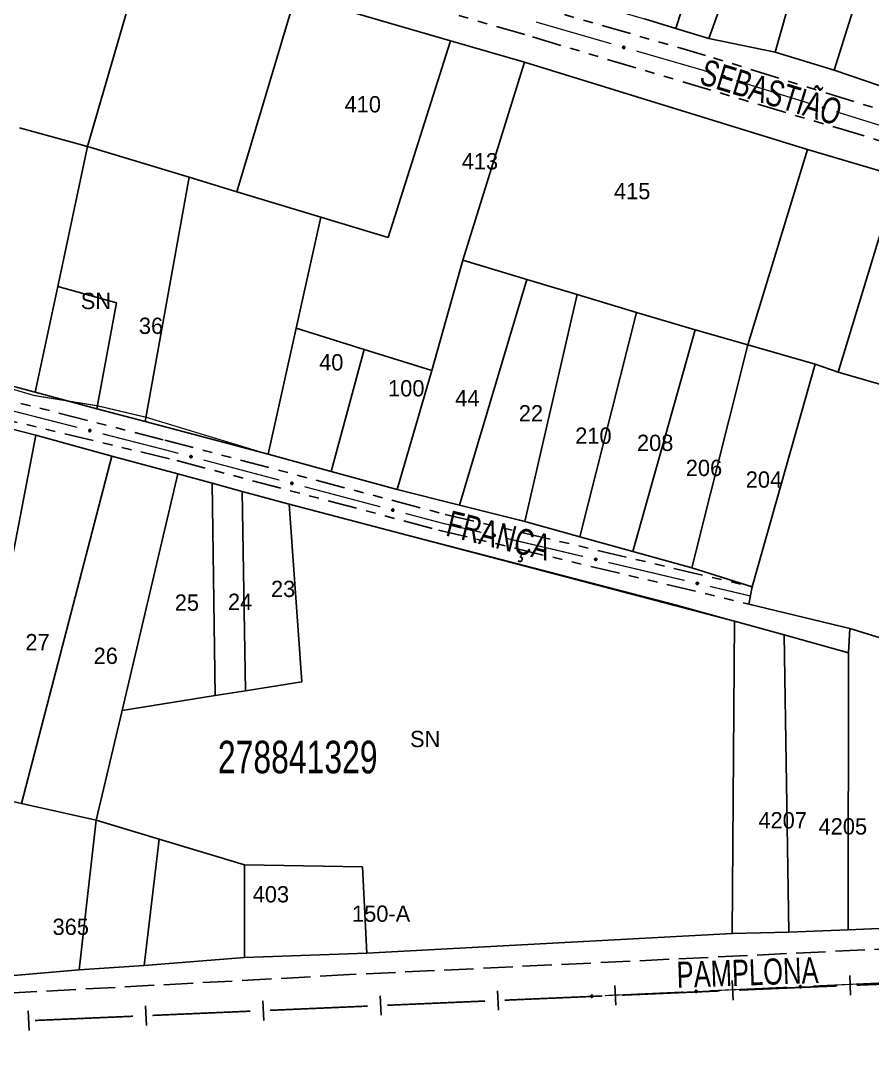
# Model space of a CAD drawing. Extents: x 203196 to 204359, y 4872588 to 4874244.
# Drawn here: x 203635.3 to 203765.9, y 4872601.4 to 4872758.4 of the extents above; entities that cross this region are included whole.
import ezdxf
from ezdxf.enums import TextEntityAlignment as Align

# ---------------------------------------------------------------- set-up
doc = ezdxf.new("R2010")
doc.units = 0
doc.header["$LTSCALE"] = 1.5
doc.header["$MEASUREMENT"] = 0
doc.linetypes.add('TRACO_11', pattern=[8, 3, -1, 3, -1])
doc.linetypes.add('TRACO_25', pattern=[8, 3, -1, 1, -1, 1, -1])
for name, color, linetype in [('CD_MALHA_LOTES', 7, 'CONTINUOUS'), ('CD_TXT_QUADRA', 7, 'CONTINUOUS'), ('LM-LIM-SETORES-BAIRROS', 250, 'CONTINUOUS'), ('RU-QUADRA', 210, 'CONTINUOUS'), ('SV-EIXO-RUA-N-PAV', 6, 'CONTINUOUS'), ('SV-EIXO-RUA-PAV', 20, 'CONTINUOUS'), ('SV-RUA-NAO-PAV', 7, 'CONTINUOUS'), ('SV-RUA-PAVIM', 7, 'CONTINUOUS'), ('SV-TXT-RUA-N-PAV', 7, 'CONTINUOUS'), ('SV-TXT-RUA-PAV', 7, 'CONTINUOUS'), ('Th_NmrPort', 1, 'CONTINUOUS')]:
    doc.layers.add(name, color=color, linetype=linetype)
doc.styles.add('ARIAL', font='ARIAL.SHX')

msp = doc.modelspace()

# ---------------------------------------------------------------- linework, layer by layer
at = {"layer": 'CD_MALHA_LOTES', "linetype": 'Continuous', "flags": 128}
for points in [[(203735.770837, 4872757.205299), (203742.87693, 4872779.724896)], [(203740.830965, 4872755.660918), (203748.804585, 4872777.961179)], [(203750.959662, 4872753.612245), (203757.146876, 4872775.47901)], [(203760.015118, 4872750.814525), (203766.748606, 4872772.350001)], [(203645.600481, 4872739.123741), (203654.232643, 4872768.859844)], [(203668.473388, 4872732.189187), (203677.460135, 4872762.255513)], [(203677.460135, 4872762.255513), (203701.224717, 4872755.320711)], [(203735.770837, 4872757.205299), (203730.952629, 4872758.675844)], [(203740.830965, 4872755.660918), (203735.770837, 4872757.205299)], [(203691.663081, 4872725.158591), (203701.224717, 4872755.320711)], [(203701.224717, 4872755.320711), (203712.559299, 4872752.049309)], [(203750.959662, 4872753.612245), (203740.830965, 4872755.660918)], [(203760.015118, 4872750.814525), (203750.959662, 4872753.612245)], [(203703.100062, 4872721.7033), (203712.559299, 4872752.049309)], [(203712.559299, 4872752.049309), (203755.939277, 4872738.638599)], [(203771.699642, 4872746.863441), (203760.015118, 4872750.814525)], [(203635.16469, 4872742.011679), (203645.600481, 4872739.123741)], [(203641.0323, 4872717.638527), (203645.600481, 4872739.123741)], [(203661.160076, 4872734.40642), (203645.600481, 4872739.123741)], [(203746.776369, 4872708.708092), (203755.939277, 4872738.638599)], [(203755.939277, 4872738.638599), (203769.776136, 4872734.582154)], [(203654.408544, 4872696.946454), (203661.160076, 4872734.40642)], [(203661.160076, 4872734.40642), (203668.473388, 4872732.189187)], [(203760.638576, 4872704.531093), (203769.776136, 4872734.582154)], [(203681.362721, 4872728.28143), (203668.473388, 4872732.189187)], [(203677.57905, 4872711.285188), (203681.362721, 4872728.28143)], [(203681.362721, 4872728.28143), (203691.663081, 4872725.158591)], [(203698.348726, 4872704.752775), (203703.100062, 4872721.7033)], [(203712.894191, 4872718.74434), (203703.100062, 4872721.7033)], [(203702.611532, 4872684.138846), (203712.894191, 4872718.74434)], [(203720.640799, 4872716.403968), (203712.894191, 4872718.74434)], [(203637.553275, 4872701.433543), (203641.0323, 4872717.638527)], [(203650.059393, 4872715.156076), (203641.0323, 4872717.638527)], [(203647.007905, 4872698.916599), (203650.059393, 4872715.156076)], [(203712.60875, 4872681.641175), (203720.640799, 4872716.403968)], [(203720.640799, 4872716.403968), (203729.725083, 4872713.659464)], [(203721.034914, 4872679.273381), (203729.725083, 4872713.659464)], [(203729.725083, 4872713.659464), (203738.715531, 4872711.032322)], [(203673.269232, 4872691.925495), (203677.57905, 4872711.285188)], [(203687.981636, 4872708.013399), (203677.57905, 4872711.285188)], [(203729.159298, 4872677.016607), (203738.715531, 4872711.032322)], [(203738.715531, 4872711.032322), (203746.776369, 4872708.708092)], [(203738.186391, 4872674.534157), (203746.776369, 4872708.708092)], [(203757.092476, 4872705.7347), (203746.776369, 4872708.708092)], [(203682.933219, 4872689.288343), (203687.981636, 4872708.013399)], [(203687.981636, 4872708.013399), (203698.348726, 4872704.752775)], [(203747.46459, 4872671.598708), (203757.092476, 4872705.7347)], [(203757.092476, 4872705.7347), (203760.638576, 4872704.531093)], [(203637.553275, 4872701.433543), (203625.96389, 4872704.518787)], [(203693.048491, 4872686.528043), (203698.348726, 4872704.752775)], [(203773.351793, 4872700.834632), (203760.638576, 4872704.531093)], [(203647.007905, 4872698.916599), (203637.553275, 4872701.433543)], [(203654.408544, 4872696.946454), (203647.007905, 4872698.916599)], [(203629.269495, 4872697.01907), (203637.653312, 4872694.876594)], [(203673.269232, 4872691.925495), (203654.408544, 4872696.946454)], [(203627.137065, 4872640.222919), (203637.653312, 4872694.876594)], [(203637.653312, 4872694.876594), (203649.346656, 4872691.647004)], [(203635.489567, 4872638.366409), (203649.346656, 4872691.647004)], [(203649.346656, 4872691.647004), (203659.42971, 4872688.938976)], [(203682.933219, 4872689.288343), (203673.269232, 4872691.925495)], [(203650.882743, 4872652.618388), (203659.42971, 4872688.938976)], [(203659.42971, 4872688.938976), (203664.677206, 4872687.499859)], [(203693.048491, 4872686.528043), (203682.933219, 4872689.288343)], [(203665.180048, 4872654.917831), (203664.677206, 4872687.499859)], [(203664.677206, 4872687.499859), (203669.304125, 4872686.230934)], [(203669.304125, 4872686.230934), (203676.500821, 4872684.257252)], [(203669.806372, 4872655.661885), (203669.304125, 4872686.230934)], [(203702.611532, 4872684.138846), (203693.048491, 4872686.528043)], [(203676.500821, 4872684.257252), (203678.46116, 4872657.053839)], [(203676.500821, 4872684.257252), (203744.728881, 4872666.348414)], [(203712.60875, 4872681.641175), (203702.611532, 4872684.138846)], [(203721.034914, 4872679.273381), (203712.60875, 4872681.641175)], [(203729.159298, 4872677.016607), (203721.034914, 4872679.273381)], [(203738.186391, 4872674.534157), (203729.159298, 4872677.016607)], [(203747.46459, 4872671.598708), (203738.186391, 4872674.534157)], [(203746.93252, 4872668.961826), (203747.46459, 4872671.598708)], [(203762.438005, 4872665.197772), (203746.93252, 4872668.961826)], [(203744.396844, 4872618.424393), (203744.728881, 4872666.348414)], [(203744.728881, 4872666.348414), (203752.333806, 4872664.236684)], [(203762.18728, 4872661.500578), (203762.438005, 4872665.197772)], [(203762.438005, 4872665.197772), (203768.228994, 4872663.415929)], [(203753.062889, 4872618.644141), (203752.333806, 4872664.236684)], [(203752.333806, 4872664.236684), (203762.18728, 4872661.500578)], [(203762.182387, 4872619.003564), (203762.18728, 4872661.500578)], [(203678.46116, 4872657.053839), (203669.806372, 4872655.661885)], [(203669.806372, 4872655.661885), (203665.180048, 4872654.917831)], [(203665.180048, 4872654.917831), (203650.882743, 4872652.618388)], [(203646.930549, 4872635.823423), (203650.882743, 4872652.618388)], [(203635.489567, 4872638.366409), (203627.137065, 4872640.222919)], [(203646.930549, 4872635.823423), (203635.489567, 4872638.366409)], [(203644.335223, 4872612.856134), (203646.930549, 4872635.823423)], [(203656.576775, 4872632.915613), (203646.930549, 4872635.823423)], [(203654.302407, 4872613.524325), (203656.576775, 4872632.915613)], [(203656.576775, 4872632.915613), (203669.662265, 4872628.971052)], [(203669.657704, 4872614.769341), (203669.662265, 4872628.971052)], [(203669.662265, 4872628.971052), (203687.711964, 4872628.66999)], [(203687.711964, 4872628.66999), (203688.380155, 4872615.417533)], [(203793.020647, 4872620.331629), (203762.182387, 4872619.003564)], [(203744.396844, 4872618.424393), (203688.380155, 4872615.417533)], [(203753.062889, 4872618.644141), (203744.396844, 4872618.424393)], [(203762.182387, 4872619.003564), (203753.062889, 4872618.644141)], [(203669.657704, 4872614.769341), (203654.302407, 4872613.524325)], [(203688.380155, 4872615.417533), (203669.657704, 4872614.769341)], [(203644.335223, 4872612.856134), (203623.690944, 4872611.102022)], [(203654.302407, 4872613.524325), (203644.335223, 4872612.856134)]]:
    msp.add_lwpolyline(points, dxfattribs=at)
at = {"layer": 'LM-LIM-SETORES-BAIRROS'}
for points in [[(203762.393817, 4872611.974004), (203762.514525, 4872608.976434)], [(203726.422109, 4872610.441118), (203726.551566, 4872607.443913)], [(203744.405342, 4872611.217859), (203744.534799, 4872608.220654)], [(203690.455643, 4872608.887637), (203690.5851, 4872605.890431)], [(203708.438876, 4872609.664377), (203708.568333, 4872606.667172)], [(203636.505944, 4872606.557414), (203636.6354, 4872603.560208)], [(203654.489177, 4872607.334155), (203654.618633, 4872604.336949)], [(203672.47241, 4872608.110896), (203672.601867, 4872605.11369)]]:
    msp.add_lwpolyline(points, dxfattribs=at)
at = {"layer": 'LM-LIM-SETORES-BAIRROS', "const_width": 0.25}
for points in [[(203742.471934, 4872609.632952), (203727.485906, 4872608.985668)], [(203755.336064, 4872610.188586), (203745.469139, 4872609.762409)], [(203755.459839, 4872610.193568), (203755.336064, 4872610.188586)], [(203760.45579, 4872610.394747), (203755.459839, 4872610.193568)], [(203778.441214, 4872611.118993), (203763.453361, 4872610.515455)], [(203706.505467, 4872608.07947), (203691.51944, 4872607.432186)], [(203724.488701, 4872608.856211), (203709.502673, 4872608.208927)], [(203670.539001, 4872606.525988), (203655.552974, 4872605.878704)], [(203688.522234, 4872607.302729), (203673.536207, 4872606.655445)], [(203652.555768, 4872605.749247), (203637.56974, 4872605.101963)]]:
    msp.add_lwpolyline(points, dxfattribs=at)
at = {"layer": 'RU-QUADRA', "linetype": 'Continuous', "const_width": 0.18, "flags": 128}
for points in [[(203769.74858, 4872734.590232), (203755.939277, 4872738.638599), (203712.559299, 4872752.049309), (203701.224717, 4872755.320711), (203677.460135, 4872762.255513), (203654.232643, 4872768.859844), (203573.119889, 4872793.442497), (203575.105387, 4872797.953423), (203560.352654, 4872802.154688), (203478.033269, 4872827.957882)], [(203512.625908, 4872823.895482), (203527.470182, 4872819.523703), (203569.002071, 4872807.317613), (203578.809978, 4872804.463621), (203588.24967, 4872801.637677), (203597.905843, 4872798.78038), (203607.033394, 4872796.079504), (203616.865963, 4872793.170011), (203636.1691, 4872787.458141), (203645.632593, 4872784.657859), (203656.918153, 4872780.957205), (203664.560233, 4872778.252676), (203674.508758, 4872775.338343), (203682.714892, 4872772.934428), (203685.628207, 4872772.162224), (203689.538684, 4872770.935459), (203711.822106, 4872764.058198), (203721.160659, 4872761.521654), (203730.952629, 4872758.675844), (203735.770837, 4872757.205299), (203740.830965, 4872755.660918), (203750.959662, 4872753.612245), (203760.015118, 4872750.814525), (203771.699642, 4872746.863441)], [(203625.911919, 4872704.323564), (203637.421463, 4872700.938404), (203647.125588, 4872699.358663), (203654.582341, 4872697.599304), (203673.269232, 4872691.925495), (203682.933219, 4872689.288343), (203693.048491, 4872686.528043), (203702.611532, 4872684.138846), (203712.60875, 4872681.641175), (203721.034914, 4872679.273381), (203729.159298, 4872677.016607), (203738.186391, 4872674.534157), (203747.46459, 4872671.598708), (203746.93252, 4872668.961826), (203762.438005, 4872665.197772), (203762.18728, 4872661.500578), (203752.333806, 4872664.236684), (203744.728881, 4872666.348414), (203735.86386, 4872668.810047), (203676.500821, 4872684.257252), (203669.304125, 4872686.230934), (203664.677206, 4872687.499859), (203659.42971, 4872688.938976), (203649.346656, 4872691.647004), (203637.653312, 4872694.876594), (203629.269495, 4872697.01907)], [(203512.580494, 4872605.740879), (203521.66832, 4872606.273426), (203528.738158, 4872606.675366), (203533.856107, 4872606.98763), (203539.809342, 4872607.293105), (203545.975439, 4872607.609502), (203555.266497, 4872608.086248), (203579.812114, 4872609.345741), (203591.472674, 4872609.944072), (203603.364107, 4872610.241141), (203613.431587, 4872610.492646), (203623.690944, 4872611.102022), (203644.335223, 4872612.856134), (203648.701941, 4872613.148874), (203654.302407, 4872613.524325), (203669.657704, 4872614.769341), (203688.380155, 4872615.417533), (203744.396844, 4872618.424393), (203753.062889, 4872618.644141), (203762.182387, 4872619.003564), (203793.020647, 4872620.331629)]]:
    msp.add_lwpolyline(points, dxfattribs=at)
at = {"layer": 'SV-EIXO-RUA-N-PAV', "const_width": 0.18}
for points in [[(203725.85481, 4872754.88345), (203714.327129, 4872758.217002)], [(203739.654089, 4872750.893002), (203729.697371, 4872753.772266)], [(203740.260666, 4872750.70404), (203739.654089, 4872750.893002)], [(203741.215412, 4872750.406614), (203740.260666, 4872750.70404)], [(203756.491333, 4872745.64781), (203745.034392, 4872749.216913)], [(203771.767255, 4872740.889006), (203760.310314, 4872744.458109)], [(203632.394093, 4872699.01913), (203644.021297, 4872696.051282)], [(203647.897032, 4872695.061999), (203656.617435, 4872692.836112)], [(203656.617435, 4872692.836112), (203657.08609, 4872692.716488)], [(203657.08609, 4872692.716488), (203659.518523, 4872692.072183)], [(203663.385177, 4872691.047981), (203674.985137, 4872687.975373)], [(203678.85179, 4872686.951171), (203690.451751, 4872683.878563)], [(203694.318404, 4872682.85436), (203699.151721, 4872681.574107)], [(203699.151721, 4872681.574107), (203700.079527, 4872681.32835)], [(203700.079527, 4872681.32835), (203705.957784, 4872679.939076)], [(203709.850542, 4872679.019057), (203721.528817, 4872676.259001)], [(203725.421575, 4872675.338982), (203737.099849, 4872672.578926)], [(203740.992607, 4872671.658908), (203746.831744, 4872670.27888)], [(203746.831744, 4872670.27888), (203747.135683, 4872670.207047)]]:
    msp.add_lwpolyline(points, dxfattribs=at)
at = {"layer": 'SV-EIXO-RUA-N-PAV'}
for points in [[(203727.883536, 4872754.182197), (203727.841045, 4872754.157977), (203727.799574, 4872754.14585), (203727.762074, 4872754.145691), (203727.7289, 4872754.154192), (203727.69594, 4872754.166711), (203727.665495, 4872754.186664), (203727.636609, 4872754.216294), (203727.612014, 4872754.258747), (203727.602384, 4872754.302047), (203727.600261, 4872754.338803), (203727.607133, 4872754.373906), (203727.61983, 4872754.405721), (203727.641602, 4872754.436661), (203727.671916, 4872754.46564), (203727.715203, 4872754.489338), (203727.755941, 4872754.500948), (203727.792217, 4872754.500149), (203727.827463, 4872754.493017), (203727.860959, 4872754.479833), (203727.890732, 4872754.460075), (203727.919855, 4872754.429501), (203727.942679, 4872754.386467), (203727.954722, 4872754.345967), (203727.954433, 4872754.30969), (203727.946631, 4872754.275148), (203727.934476, 4872754.241937), (203727.915693, 4872754.210497), (203727.883536, 4872754.182197)], [(203743.229339, 4872749.663931), (203743.186361, 4872749.640587), (203743.14465, 4872749.629313), (203743.107155, 4872749.629923), (203743.074162, 4872749.639101), (203743.041466, 4872749.652293), (203743.011435, 4872749.672865), (203742.983163, 4872749.703082), (203742.959444, 4872749.74603), (203742.950702, 4872749.789518), (203742.949333, 4872749.82631), (203742.956923, 4872749.861265), (203742.97027, 4872749.892813), (203742.992672, 4872749.9233), (203743.023573, 4872749.951652), (203743.067336, 4872749.974458), (203743.108304, 4872749.98523), (203743.144556, 4872749.983688), (203743.179649, 4872749.975835), (203743.212868, 4872749.961968), (203743.242229, 4872749.941603), (203743.27072, 4872749.910439), (203743.292657, 4872749.866946), (203743.303867, 4872749.826208), (203743.302835, 4872749.789944), (203743.294326, 4872749.755569), (203743.281494, 4872749.722615), (203743.26207, 4872749.691567), (203743.229339, 4872749.663931)], [(203758.505261, 4872744.905127), (203758.462283, 4872744.881783), (203758.420572, 4872744.870509), (203758.383077, 4872744.871119), (203758.350083, 4872744.880297), (203758.317387, 4872744.893489), (203758.287357, 4872744.914061), (203758.259085, 4872744.944278), (203758.235365, 4872744.987226), (203758.226624, 4872745.030714), (203758.225255, 4872745.067506), (203758.232845, 4872745.102461), (203758.246192, 4872745.134009), (203758.268593, 4872745.164495), (203758.299495, 4872745.192848), (203758.343258, 4872745.215653), (203758.384226, 4872745.226426), (203758.420478, 4872745.224884), (203758.455571, 4872745.217031), (203758.488789, 4872745.203164), (203758.518151, 4872745.182799), (203758.546641, 4872745.151635), (203758.568578, 4872745.108142), (203758.579789, 4872745.067404), (203758.578757, 4872745.03114), (203758.570248, 4872744.996765), (203758.557415, 4872744.963811), (203758.537992, 4872744.932763), (203758.505261, 4872744.905127)], [(203645.847173, 4872695.698836), (203645.888877, 4872695.724385), (203645.929945, 4872695.737816), (203645.967421, 4872695.739159), (203646.000847, 4872695.73171), (203646.034186, 4872695.720239), (203646.065246, 4872695.701257), (203646.095053, 4872695.672554), (203646.120976, 4872695.630898), (203646.131969, 4872695.587924), (203646.135252, 4872695.551253), (203646.129492, 4872695.515951), (203646.117805, 4872695.483751), (203646.097021, 4872695.452139), (203646.067638, 4872695.422217), (203646.025121, 4872695.397164), (203645.984769, 4872695.384273), (203645.948486, 4872695.383926), (203645.913033, 4872695.389941), (203645.879137, 4872695.402061), (203645.848755, 4872695.420869), (203645.818681, 4872695.450508), (203645.79451, 4872695.4928), (203645.781193, 4872695.532899), (203645.780337, 4872695.569168), (203645.787045, 4872695.603939), (203645.798144, 4872695.637517), (203645.815925, 4872695.669534), (203645.847173, 4872695.698836)], [(203661.341145, 4872691.703282), (203661.383079, 4872691.728454), (203661.424265, 4872691.741514), (203661.461752, 4872691.742519), (203661.49511, 4872691.734769), (203661.528344, 4872691.722997), (203661.559232, 4872691.703736), (203661.588779, 4872691.674765), (203661.614325, 4872691.632877), (203661.62493, 4872691.589806), (203661.627882, 4872691.553107), (203661.621804, 4872691.517858), (203661.609827, 4872691.485765), (203661.588759, 4872691.454342), (203661.559107, 4872691.424686), (203661.516365, 4872691.400017), (203661.475899, 4872691.387491), (203661.439614, 4872691.387471), (203661.404216, 4872691.393806), (203661.370431, 4872691.406231), (203661.34022, 4872691.425313), (203661.310415, 4872691.455221), (203661.286626, 4872691.49773), (203661.273672, 4872691.537947), (203661.273142, 4872691.574222), (203661.280164, 4872691.608931), (203661.291566, 4872691.642408), (203661.309635, 4872691.674263), (203661.341145, 4872691.703282)], [(203676.807759, 4872687.606472), (203676.849692, 4872687.631644), (203676.890879, 4872687.644704), (203676.928366, 4872687.645709), (203676.961724, 4872687.637959), (203676.994958, 4872687.626187), (203677.025846, 4872687.606926), (203677.055393, 4872687.577955), (203677.080939, 4872687.536067), (203677.091544, 4872687.492996), (203677.094496, 4872687.456297), (203677.088417, 4872687.421048), (203677.076441, 4872687.388955), (203677.055372, 4872687.357532), (203677.02572, 4872687.327876), (203676.982979, 4872687.303207), (203676.942513, 4872687.290681), (203676.906228, 4872687.290661), (203676.87083, 4872687.296996), (203676.837045, 4872687.309421), (203676.806834, 4872687.328502), (203676.777029, 4872687.358411), (203676.75324, 4872687.400919), (203676.740286, 4872687.441137), (203676.739756, 4872687.477412), (203676.746778, 4872687.512121), (203676.758179, 4872687.545598), (203676.776248, 4872687.577453), (203676.807759, 4872687.606472)], [(203692.274373, 4872683.509662), (203692.316306, 4872683.534834), (203692.357493, 4872683.547893), (203692.39498, 4872683.548898), (203692.428338, 4872683.541149), (203692.461572, 4872683.529377), (203692.49246, 4872683.510116), (203692.522007, 4872683.481145), (203692.547553, 4872683.439257), (203692.558158, 4872683.396186), (203692.561109, 4872683.359487), (203692.555031, 4872683.324238), (203692.543055, 4872683.292145), (203692.521986, 4872683.260722), (203692.492334, 4872683.231065), (203692.449593, 4872683.206397), (203692.409127, 4872683.193871), (203692.372842, 4872683.193851), (203692.337444, 4872683.200186), (203692.303659, 4872683.21261), (203692.273448, 4872683.231692), (203692.243643, 4872683.261601), (203692.219854, 4872683.304109), (203692.2069, 4872683.344327), (203692.20637, 4872683.380602), (203692.213392, 4872683.415311), (203692.224793, 4872683.448787), (203692.242862, 4872683.480643), (203692.274373, 4872683.509662)], [(203707.789654, 4872679.619243), (203707.830896, 4872679.645532), (203707.871718, 4872679.659692), (203707.909164, 4872679.661703), (203707.942718, 4872679.654852), (203707.976256, 4872679.643977), (203708.00765, 4872679.625552), (203708.037964, 4872679.597384), (203708.064625, 4872679.556198), (203708.076383, 4872679.513427), (203708.080319, 4872679.47682), (203708.075189, 4872679.441421), (203708.064079, 4872679.409018), (203708.043862, 4872679.37704), (203708.015017, 4872679.346599), (203707.972953, 4872679.320792), (203707.932838, 4872679.307183), (203707.896567, 4872679.306189), (203707.861011, 4872679.311572), (203707.826905, 4872679.323085), (203707.796192, 4872679.341349), (203707.765594, 4872679.370446), (203707.740673, 4872679.4123), (203707.726644, 4872679.452156), (203707.725141, 4872679.488403), (203707.731228, 4872679.523289), (203707.741726, 4872679.557059), (203707.758934, 4872679.589388), (203707.789654, 4872679.619243)], [(203723.360686, 4872675.939168), (203723.401929, 4872675.965457), (203723.44275, 4872675.979618), (203723.480197, 4872675.981629), (203723.51375, 4872675.974777), (203723.547288, 4872675.963902), (203723.578682, 4872675.945477), (203723.608996, 4872675.91731), (203723.635658, 4872675.876123), (203723.647415, 4872675.833352), (203723.651351, 4872675.796745), (203723.646222, 4872675.761346), (203723.635111, 4872675.728943), (203723.614894, 4872675.696966), (203723.586049, 4872675.666524), (203723.543985, 4872675.640717), (203723.50387, 4872675.627109), (203723.467599, 4872675.626115), (203723.432044, 4872675.631497), (203723.397937, 4872675.64301), (203723.367225, 4872675.661274), (203723.336627, 4872675.690372), (203723.311705, 4872675.732226), (203723.297676, 4872675.772081), (203723.296173, 4872675.808329), (203723.30226, 4872675.843214), (203723.312759, 4872675.876984), (203723.329966, 4872675.909314), (203723.360686, 4872675.939168)], [(203738.931719, 4872672.259093), (203738.972961, 4872672.285382), (203739.013782, 4872672.299543), (203739.051229, 4872672.301554), (203739.084783, 4872672.294703), (203739.11832, 4872672.283827), (203739.149714, 4872672.265402), (203739.180028, 4872672.237235), (203739.20669, 4872672.196048), (203739.218448, 4872672.153277), (203739.222384, 4872672.116671), (203739.217254, 4872672.081271), (203739.206143, 4872672.048868), (203739.185926, 4872672.016891), (203739.157081, 4872671.986449), (203739.115018, 4872671.960642), (203739.074902, 4872671.947034), (203739.038631, 4872671.94604), (203739.003076, 4872671.951422), (203738.96897, 4872671.962935), (203738.938257, 4872671.981199), (203738.907659, 4872672.010297), (203738.882738, 4872672.052151), (203738.868709, 4872672.092006), (203738.867205, 4872672.128254), (203738.873292, 4872672.163139), (203738.883791, 4872672.19691), (203738.900998, 4872672.229239), (203738.931719, 4872672.259093)]]:
    msp.add_lwpolyline(points, close=True, dxfattribs=at)
for points in [[(203727.946631, 4872754.275148), (203727.600261, 4872754.338803)], [(203727.934476, 4872754.241937), (203727.602384, 4872754.302047)], [(203727.936611, 4872754.258542), (203727.605606, 4872754.31733)], [(203727.948156, 4872754.293555), (203727.606112, 4872754.358376)], [(203727.954433, 4872754.30969), (203727.607133, 4872754.373906)], [(203727.92058, 4872754.227667), (203727.61148, 4872754.2787)], [(203727.915693, 4872754.210497), (203727.612014, 4872754.258747)], [(203727.951458, 4872754.329532), (203727.61652, 4872754.389457)], [(203727.954722, 4872754.345967), (203727.61983, 4872754.405721)], [(203727.899306, 4872754.198308), (203727.62822, 4872754.238349)], [(203727.946894, 4872754.367782), (203727.635551, 4872754.420885)], [(203727.883536, 4872754.182197), (203727.636609, 4872754.216294)], [(203727.942679, 4872754.386467), (203727.641602, 4872754.436661)], [(203727.859855, 4872754.169945), (203727.658273, 4872754.199829)], [(203727.927154, 4872754.407581), (203727.659826, 4872754.450796)], [(203727.841045, 4872754.157977), (203727.665495, 4872754.186664)], [(203727.919855, 4872754.429501), (203727.671916, 4872754.46564)], [(203727.817434, 4872754.150962), (203727.689495, 4872754.175175)], [(203727.799574, 4872754.14585), (203727.69594, 4872754.166711)], [(203727.899343, 4872754.444032), (203727.701141, 4872754.47578)], [(203727.890732, 4872754.460075), (203727.715203, 4872754.489338)], [(203727.8715, 4872754.470549), (203727.741871, 4872754.493831)], [(203727.860959, 4872754.479833), (203727.755941, 4872754.500948)], [(203743.294326, 4872749.755569), (203742.949333, 4872749.82631)], [(203743.281494, 4872749.722615), (203742.950702, 4872749.789518)], [(203743.283968, 4872749.739173), (203742.954237, 4872749.804732)], [(203743.296228, 4872749.773941), (203742.955584, 4872749.845759)], [(203743.302835, 4872749.789944), (203742.956923, 4872749.861265)], [(203743.267308, 4872749.708632), (203742.959318, 4872749.76599)], [(203743.26207, 4872749.691567), (203742.959444, 4872749.74603)], [(203743.300266, 4872749.809843), (203742.966627, 4872749.87662)], [(203743.303867, 4872749.826208), (203742.97027, 4872749.892813)], [(203743.245437, 4872749.679716), (203742.975228, 4872749.725304)], [(203743.229339, 4872749.663931), (203742.983163, 4872749.703082)], [(203743.296488, 4872749.848179), (203742.986299, 4872749.907651)], [(203743.292657, 4872749.866946), (203742.992672, 4872749.9233)], [(203743.205412, 4872749.652167), (203743.004485, 4872749.686176)], [(203743.277567, 4872749.888374), (203743.011181, 4872749.937059)], [(203743.186361, 4872749.640587), (203743.011435, 4872749.672865)], [(203743.27072, 4872749.910439), (203743.023573, 4872749.951652)], [(203743.162612, 4872749.634058), (203743.035196, 4872749.660888)], [(203743.14465, 4872749.629313), (203743.041466, 4872749.652293)], [(203743.250509, 4872749.925387), (203743.052999, 4872749.961191)], [(203743.242229, 4872749.941603), (203743.067336, 4872749.974458)], [(203743.223216, 4872749.952469), (203743.094091, 4872749.978403)], [(203743.212868, 4872749.961968), (203743.108304, 4872749.98523)], [(203758.570248, 4872744.996765), (203758.225255, 4872745.067506)], [(203758.557415, 4872744.963811), (203758.226624, 4872745.030714)], [(203758.55989, 4872744.980368), (203758.230159, 4872745.045928)], [(203758.57215, 4872745.015137), (203758.231506, 4872745.086955)], [(203758.578757, 4872745.03114), (203758.232845, 4872745.102461)], [(203758.54323, 4872744.949828), (203758.23524, 4872745.007186)], [(203758.537992, 4872744.932763), (203758.235365, 4872744.987226)], [(203758.576188, 4872745.051039), (203758.242549, 4872745.117816)], [(203758.579789, 4872745.067404), (203758.246192, 4872745.134009)], [(203758.521359, 4872744.920912), (203758.251149, 4872744.9665)], [(203758.505261, 4872744.905127), (203758.259085, 4872744.944278)], [(203758.57241, 4872745.089375), (203758.26222, 4872745.148847)], [(203758.568578, 4872745.108142), (203758.268593, 4872745.164495)], [(203758.481334, 4872744.893363), (203758.280407, 4872744.927372)], [(203758.553489, 4872745.12957), (203758.287103, 4872745.178255)], [(203758.462283, 4872744.881783), (203758.287357, 4872744.914061)], [(203758.546641, 4872745.151635), (203758.299495, 4872745.192848)], [(203758.438533, 4872744.875254), (203758.311118, 4872744.902084)], [(203758.420572, 4872744.870509), (203758.317387, 4872744.893489)], [(203758.526431, 4872745.166583), (203758.328921, 4872745.202387)], [(203758.518151, 4872745.182799), (203758.343258, 4872745.215653)], [(203758.499138, 4872745.193665), (203758.370013, 4872745.219599)], [(203758.488789, 4872745.203164), (203758.384226, 4872745.226426)], [(203645.780337, 4872695.569168), (203646.129492, 4872695.515951)], [(203645.781193, 4872695.532899), (203646.117805, 4872695.483751)], [(203645.783937, 4872695.54943), (203646.1206, 4872695.500112)], [(203645.786101, 4872695.585493), (203646.130022, 4872695.531505)], [(203645.787045, 4872695.603939), (203646.135252, 4872695.551253)], [(203645.789707, 4872695.511342), (203646.102571, 4872695.468099)], [(203645.79451, 4872695.4928), (203646.097021, 4872695.452139)], [(203645.796535, 4872695.620853), (203646.129232, 4872695.572547)], [(203645.798144, 4872695.637517), (203646.131969, 4872695.587924)], [(203645.810694, 4872695.472187), (203646.079253, 4872695.437435)], [(203645.811583, 4872695.652219), (203646.12214, 4872695.610972)], [(203645.815925, 4872695.669534), (203646.120976, 4872695.630898)], [(203645.818681, 4872695.450508), (203646.067638, 4872695.422217)], [(203645.831919, 4872695.682235), (203646.104135, 4872695.650775)], [(203645.839642, 4872695.436632), (203646.038748, 4872695.411159)], [(203645.847173, 4872695.698836), (203646.095053, 4872695.672554)], [(203645.848755, 4872695.420869), (203646.025121, 4872695.397164)], [(203645.868308, 4872695.411008), (203645.998608, 4872695.391831)], [(203645.870455, 4872695.71183), (203646.07288, 4872695.688326)], [(203645.879137, 4872695.402061), (203645.984769, 4872695.384273)], [(203645.888877, 4872695.724385), (203646.065246, 4872695.701257)], [(203645.912255, 4872695.732143), (203646.040895, 4872695.711982)], [(203645.929945, 4872695.737816), (203646.034186, 4872695.720239)], [(203661.273142, 4872691.574222), (203661.621804, 4872691.517858)], [(203661.273672, 4872691.537947), (203661.609827, 4872691.485765)], [(203661.276565, 4872691.554453), (203661.612769, 4872691.5021)], [(203661.279054, 4872691.590494), (203661.622474, 4872691.533407)], [(203661.280164, 4872691.608931), (203661.627882, 4872691.553107)], [(203661.28199, 4872691.516314), (203661.594452, 4872691.47025)], [(203661.286626, 4872691.49773), (203661.588759, 4872691.454342)], [(203661.289806, 4872691.625759), (203661.622054, 4872691.574454)], [(203661.291566, 4872691.642408), (203661.62493, 4872691.589806)], [(203661.302624, 4872691.476971), (203661.570859, 4872691.439799)], [(203661.305136, 4872691.656988), (203661.615309, 4872691.612942)], [(203661.309635, 4872691.674263), (203661.614325, 4872691.632877)], [(203661.310415, 4872691.455221), (203661.559107, 4872691.424686)], [(203661.325742, 4872691.686819), (203661.597663, 4872691.652905)], [(203661.33125, 4872691.441157), (203661.530118, 4872691.413889)], [(203661.34022, 4872691.425313), (203661.516365, 4872691.400017)], [(203661.341145, 4872691.703282), (203661.588779, 4872691.674765)], [(203661.359684, 4872691.415275), (203661.489805, 4872691.394924)], [(203661.364544, 4872691.716066), (203661.566749, 4872691.690737)], [(203661.370431, 4872691.406231), (203661.475899, 4872691.387491)], [(203661.383079, 4872691.728454), (203661.559232, 4872691.703736)], [(203661.406525, 4872691.736), (203661.534978, 4872691.71468)], [(203661.424265, 4872691.741514), (203661.528344, 4872691.722997)], [(203676.739756, 4872687.477412), (203677.088417, 4872687.421048)], [(203676.740286, 4872687.441137), (203677.076441, 4872687.388955)], [(203676.743179, 4872687.457642), (203677.079383, 4872687.405289)], [(203676.745668, 4872687.493684), (203677.089088, 4872687.436597)], [(203676.746778, 4872687.512121), (203677.094496, 4872687.456297)], [(203676.748604, 4872687.419504), (203677.061066, 4872687.37344)], [(203676.75324, 4872687.400919), (203677.055372, 4872687.357532)], [(203676.75642, 4872687.528949), (203677.088668, 4872687.477644)], [(203676.758179, 4872687.545598), (203677.091544, 4872687.492996)], [(203676.769238, 4872687.380161), (203677.037473, 4872687.342989)], [(203676.77175, 4872687.560178), (203677.081923, 4872687.516131)], [(203676.776248, 4872687.577453), (203677.080939, 4872687.536067)], [(203676.777029, 4872687.358411), (203677.02572, 4872687.327876)], [(203676.792356, 4872687.590009), (203677.064277, 4872687.556095)], [(203676.797864, 4872687.344347), (203676.996732, 4872687.317079)], [(203676.806834, 4872687.328502), (203676.982979, 4872687.303207)], [(203676.807759, 4872687.606472), (203677.055393, 4872687.577955)], [(203676.826298, 4872687.318465), (203676.956419, 4872687.298114)], [(203676.831158, 4872687.619255), (203677.033362, 4872687.593927)], [(203676.837045, 4872687.309421), (203676.942513, 4872687.290681)], [(203676.849692, 4872687.631644), (203677.025846, 4872687.606926)], [(203676.873139, 4872687.63919), (203677.001592, 4872687.61787)], [(203676.890879, 4872687.644704), (203676.994958, 4872687.626187)], [(203692.274373, 4872683.509662), (203692.522007, 4872683.481145)], [(203692.297772, 4872683.522445), (203692.499976, 4872683.497117)], [(203692.316306, 4872683.534834), (203692.49246, 4872683.510116)], [(203692.339753, 4872683.54238), (203692.468206, 4872683.521059)], [(203692.357493, 4872683.547893), (203692.461572, 4872683.529377)], [(203692.20637, 4872683.380602), (203692.555031, 4872683.324238)], [(203692.2069, 4872683.344327), (203692.543055, 4872683.292145)], [(203692.209793, 4872683.360832), (203692.545997, 4872683.308479)], [(203692.212282, 4872683.396874), (203692.555702, 4872683.339786)], [(203692.213392, 4872683.415311), (203692.561109, 4872683.359487)], [(203692.215218, 4872683.322694), (203692.52768, 4872683.27663)], [(203692.219854, 4872683.304109), (203692.521986, 4872683.260722)], [(203692.223034, 4872683.432138), (203692.555282, 4872683.380834)], [(203692.224793, 4872683.448787), (203692.558158, 4872683.396186)], [(203692.235852, 4872683.283351), (203692.504087, 4872683.246178)], [(203692.238364, 4872683.463367), (203692.548537, 4872683.419321)], [(203692.242862, 4872683.480643), (203692.547553, 4872683.439257)], [(203692.243643, 4872683.261601), (203692.492334, 4872683.231065)], [(203692.25897, 4872683.493199), (203692.530891, 4872683.459285)], [(203692.264478, 4872683.247537), (203692.463346, 4872683.220269)], [(203692.273448, 4872683.231692), (203692.449593, 4872683.206397)], [(203692.292912, 4872683.221654), (203692.423033, 4872683.201304)], [(203692.303659, 4872683.21261), (203692.409127, 4872683.193871)], [(203707.725141, 4872679.488403), (203708.075189, 4872679.441421)], [(203707.726644, 4872679.452156), (203708.064079, 4872679.409018)], [(203707.729093, 4872679.468733), (203708.066582, 4872679.425425)], [(203707.730613, 4872679.504828), (203708.075442, 4872679.456982)], [(203707.731228, 4872679.523289), (203708.080319, 4872679.47682)], [(203707.73554, 4872679.430754), (203708.049126, 4872679.393096)], [(203707.740415, 4872679.540369), (203708.07392, 4872679.498003)], [(203707.740673, 4872679.4123), (203708.043862, 4872679.37704)], [(203707.741726, 4872679.557059), (203708.076383, 4872679.513427)], [(203707.754901, 4872679.571998), (203708.066145, 4872679.536296)], [(203707.757222, 4872679.391979), (203708.026359, 4872679.362022)], [(203707.758934, 4872679.589388), (203708.064625, 4872679.556198)], [(203707.765594, 4872679.370446), (203708.015017, 4872679.346599)], [(203707.774698, 4872679.602372), (203708.047432, 4872679.575771)], [(203707.7868, 4872679.356946), (203707.986328, 4872679.335028)], [(203707.789654, 4872679.619243), (203708.037964, 4872679.597384)], [(203707.796192, 4872679.341349), (203707.972953, 4872679.320792)], [(203707.812701, 4872679.63265), (203708.015513, 4872679.612759)], [(203707.815918, 4872679.331837), (203707.946539, 4872679.314987)], [(203707.826905, 4872679.323085), (203707.932838, 4872679.307183)], [(203707.830896, 4872679.645532), (203708.00765, 4872679.625552)], [(203707.854132, 4872679.653704), (203707.983111, 4872679.63584)], [(203707.871718, 4872679.659692), (203707.976256, 4872679.643977)], [(203723.296173, 4872675.808329), (203723.646222, 4872675.761346)], [(203723.297676, 4872675.772081), (203723.635111, 4872675.728943)], [(203723.300125, 4872675.788658), (203723.637614, 4872675.745351)], [(203723.301645, 4872675.824754), (203723.646474, 4872675.776907)], [(203723.30226, 4872675.843214), (203723.651351, 4872675.796745)], [(203723.306572, 4872675.750679), (203723.620158, 4872675.713021)], [(203723.311447, 4872675.860294), (203723.644952, 4872675.817928)], [(203723.311705, 4872675.732226), (203723.614894, 4872675.696966)], [(203723.312759, 4872675.876984), (203723.647415, 4872675.833352)], [(203723.325933, 4872675.891923), (203723.637177, 4872675.856221)], [(203723.328255, 4872675.711904), (203723.597391, 4872675.681947)], [(203723.329966, 4872675.909314), (203723.635658, 4872675.876123)], [(203723.336627, 4872675.690372), (203723.586049, 4872675.666524)], [(203723.345731, 4872675.922297), (203723.618464, 4872675.895696)], [(203723.357832, 4872675.676872), (203723.557361, 4872675.654953)], [(203723.360686, 4872675.939168), (203723.608996, 4872675.91731)], [(203723.367225, 4872675.661274), (203723.543985, 4872675.640717)], [(203723.383733, 4872675.952575), (203723.586545, 4872675.932684)], [(203723.386951, 4872675.651762), (203723.517571, 4872675.634912)], [(203723.397937, 4872675.64301), (203723.50387, 4872675.627109)], [(203723.401929, 4872675.965457), (203723.578682, 4872675.945477)], [(203723.425164, 4872675.97363), (203723.554143, 4872675.955766)], [(203723.44275, 4872675.979618), (203723.547288, 4872675.963902)], [(203738.867205, 4872672.128254), (203739.217254, 4872672.081271)], [(203738.868709, 4872672.092006), (203739.206143, 4872672.048868)], [(203738.871158, 4872672.108583), (203739.208646, 4872672.065276)], [(203738.872678, 4872672.144679), (203739.217507, 4872672.096833)], [(203738.873292, 4872672.163139), (203739.222384, 4872672.116671)], [(203738.877605, 4872672.070605), (203739.191191, 4872672.032946)], [(203738.88248, 4872672.180219), (203739.215985, 4872672.137854)], [(203738.882738, 4872672.052151), (203739.185926, 4872672.016891)], [(203738.883791, 4872672.19691), (203739.218448, 4872672.153277)], [(203738.896966, 4872672.211849), (203739.208209, 4872672.176146)], [(203738.899287, 4872672.031829), (203739.168423, 4872672.001872)], [(203738.900998, 4872672.229239), (203739.20669, 4872672.196048)], [(203738.907659, 4872672.010297), (203739.157081, 4872671.986449)], [(203738.916763, 4872672.242223), (203739.189497, 4872672.215621)], [(203738.928865, 4872671.996797), (203739.128393, 4872671.974878)], [(203738.931719, 4872672.259093), (203739.180028, 4872672.237235)], [(203738.938257, 4872671.981199), (203739.115018, 4872671.960642)], [(203738.954765, 4872672.2725), (203739.157577, 4872672.25261)], [(203738.957983, 4872671.971687), (203739.088604, 4872671.954838)], [(203738.96897, 4872671.962935), (203739.074902, 4872671.947034)], [(203738.972961, 4872672.285382), (203739.149714, 4872672.265402)], [(203738.996197, 4872672.293555), (203739.125175, 4872672.275691)], [(203739.013782, 4872672.299543), (203739.11832, 4872672.283827)]]:
    msp.add_lwpolyline(points, dxfattribs=at)
at = {"layer": 'SV-EIXO-RUA-PAV'}
for points in [[(203739.00655, 4872609.452951), (203738.974101, 4872609.416357), (203738.93873, 4872609.391541), (203738.903272, 4872609.379335), (203738.869126, 4872609.376719), (203738.833891, 4872609.377977), (203738.798648, 4872609.387083), (203738.761769, 4872609.405855), (203738.724832, 4872609.438147), (203738.701793, 4872609.476052), (203738.687966, 4872609.510175), (203738.683188, 4872609.545624), (203738.684984, 4872609.579832), (203738.695653, 4872609.616128), (203738.715041, 4872609.653315), (203738.748412, 4872609.689671), (203738.783255, 4872609.713761), (203738.817862, 4872609.724667), (203738.85353, 4872609.729245), (203738.889486, 4872609.727529), (203738.924031, 4872609.718391), (203738.961437, 4872609.698803), (203738.996884, 4872609.665391), (203739.021308, 4872609.630913), (203739.032697, 4872609.596468), (203739.036413, 4872609.561252), (203739.035581, 4872609.525896), (203739.027902, 4872609.490087), (203739.00655, 4872609.452951)], [(203754.989773, 4872610.185475), (203754.957324, 4872610.148881), (203754.921953, 4872610.124065), (203754.886495, 4872610.111859), (203754.852349, 4872610.109243), (203754.817114, 4872610.110501), (203754.78187, 4872610.119607), (203754.744992, 4872610.138379), (203754.708055, 4872610.170671), (203754.685015, 4872610.208576), (203754.671189, 4872610.242699), (203754.666411, 4872610.278148), (203754.668207, 4872610.312356), (203754.678876, 4872610.348652), (203754.698264, 4872610.385839), (203754.731634, 4872610.422195), (203754.766478, 4872610.446285), (203754.801085, 4872610.457191), (203754.836753, 4872610.461769), (203754.872709, 4872610.460053), (203754.907254, 4872610.450915), (203754.94466, 4872610.431327), (203754.980106, 4872610.397915), (203755.004531, 4872610.363437), (203755.015919, 4872610.328992), (203755.019636, 4872610.293776), (203755.018803, 4872610.25842), (203755.011125, 4872610.222611), (203754.989773, 4872610.185475)], [(203723.023327, 4872608.720427), (203722.990879, 4872608.683833), (203722.955508, 4872608.659017), (203722.920049, 4872608.646811), (203722.885903, 4872608.644195), (203722.850669, 4872608.645453), (203722.815425, 4872608.654559), (203722.778547, 4872608.673331), (203722.74161, 4872608.705623), (203722.71857, 4872608.743528), (203722.704743, 4872608.777651), (203722.699965, 4872608.8131), (203722.701761, 4872608.847308), (203722.71243, 4872608.883604), (203722.731818, 4872608.920791), (203722.765189, 4872608.957147), (203722.800032, 4872608.981237), (203722.834639, 4872608.992143), (203722.870307, 4872608.996721), (203722.906263, 4872608.995005), (203722.940808, 4872608.985867), (203722.978214, 4872608.966279), (203723.013661, 4872608.932867), (203723.038085, 4872608.898389), (203723.049474, 4872608.863944), (203723.05319, 4872608.828728), (203723.052358, 4872608.793372), (203723.044679, 4872608.757563), (203723.023327, 4872608.720427)]]:
    msp.add_lwpolyline(points, close=True, dxfattribs=at)
for points in [[(203738.961437, 4872609.698803), (203738.715041, 4872609.653315)], [(203738.937342, 4872609.705968), (203738.739455, 4872609.672312)], [(203738.924031, 4872609.718391), (203738.748412, 4872609.689671)], [(203738.902452, 4872609.722127), (203738.77222, 4872609.702498)], [(203738.889486, 4872609.727529), (203738.783255, 4872609.713761)], [(203755.015919, 4872610.328992), (203754.666411, 4872610.278148)], [(203755.004531, 4872610.363437), (203754.668207, 4872610.312356)], [(203755.006723, 4872610.346824), (203754.6703, 4872610.295891)], [(203755.015163, 4872610.311696), (203754.670437, 4872610.263114)], [(203755.019636, 4872610.293776), (203754.671189, 4872610.242699)], [(203754.990105, 4872610.381577), (203754.678218, 4872610.331768)], [(203754.980106, 4872610.397915), (203754.678876, 4872610.348652)], [(203755.015486, 4872610.27483), (203754.683153, 4872610.224084)], [(203755.018803, 4872610.25842), (203754.685015, 4872610.208576)], [(203754.958617, 4872610.412917), (203754.691588, 4872610.367896)], [(203754.94466, 4872610.431327), (203754.698264, 4872610.385839)], [(203755.010233, 4872610.240441), (203754.701134, 4872610.189394)], [(203755.011125, 4872610.222611), (203754.708055, 4872610.170671)], [(203754.920564, 4872610.438492), (203754.722677, 4872610.404836)], [(203754.999527, 4872610.205801), (203754.729958, 4872610.156566)], [(203754.907254, 4872610.450915), (203754.731634, 4872610.422195)], [(203754.989773, 4872610.185475), (203754.744992, 4872610.138379)], [(203754.885675, 4872610.454651), (203754.755443, 4872610.435022)], [(203754.872709, 4872610.460053), (203754.766478, 4872610.446285)], [(203754.971288, 4872610.16626), (203754.7708, 4872610.129752)], [(203754.957324, 4872610.148881), (203754.78187, 4872610.119607)], [(203754.937222, 4872610.134648), (203754.80829, 4872610.116445)], [(203754.921953, 4872610.124065), (203754.817114, 4872610.110501)], [(203723.049474, 4872608.863944), (203722.699965, 4872608.8131)], [(203723.038085, 4872608.898389), (203722.701761, 4872608.847308)], [(203723.040277, 4872608.881776), (203722.703855, 4872608.830843)], [(203723.048717, 4872608.846648), (203722.703991, 4872608.798066)], [(203723.05319, 4872608.828728), (203722.704743, 4872608.777651)], [(203723.023659, 4872608.916529), (203722.711772, 4872608.86672)], [(203723.013661, 4872608.932867), (203722.71243, 4872608.883604)], [(203723.049041, 4872608.809782), (203722.716708, 4872608.759036)], [(203723.052358, 4872608.793372), (203722.71857, 4872608.743528)], [(203722.992172, 4872608.947869), (203722.725142, 4872608.902848)], [(203722.978214, 4872608.966279), (203722.731818, 4872608.920791)], [(203723.043787, 4872608.775392), (203722.734689, 4872608.724345)], [(203723.044679, 4872608.757563), (203722.74161, 4872608.705623)], [(203722.954119, 4872608.973444), (203722.756232, 4872608.939788)], [(203723.033081, 4872608.740753), (203722.763513, 4872608.691518)], [(203722.940808, 4872608.985867), (203722.765189, 4872608.957147)], [(203723.023327, 4872608.720427), (203722.778547, 4872608.673331)], [(203722.91923, 4872608.989603), (203722.788997, 4872608.969974)], [(203722.906263, 4872608.995005), (203722.800032, 4872608.981237)], [(203723.004842, 4872608.701212), (203722.804354, 4872608.664704)], [(203722.990879, 4872608.683833), (203722.815425, 4872608.654559)], [(203722.970776, 4872608.6696), (203722.841845, 4872608.651397)], [(203722.955508, 4872608.659017), (203722.850669, 4872608.645453)], [(203739.032697, 4872609.596468), (203738.683188, 4872609.545624)], [(203739.021308, 4872609.630913), (203738.684984, 4872609.579832)], [(203739.0235, 4872609.6143), (203738.687078, 4872609.563367)], [(203739.03194, 4872609.579172), (203738.687214, 4872609.53059)], [(203739.036413, 4872609.561252), (203738.687966, 4872609.510175)], [(203739.006882, 4872609.649053), (203738.694995, 4872609.599244)], [(203738.996884, 4872609.665391), (203738.695653, 4872609.616128)], [(203739.032264, 4872609.542306), (203738.69993, 4872609.49156)], [(203739.035581, 4872609.525896), (203738.701793, 4872609.476052)], [(203738.975395, 4872609.680393), (203738.708365, 4872609.635372)], [(203739.02701, 4872609.507916), (203738.717912, 4872609.45687)], [(203739.027902, 4872609.490087), (203738.724832, 4872609.438147)], [(203739.016304, 4872609.473277), (203738.746735, 4872609.424042)], [(203739.00655, 4872609.452951), (203738.761769, 4872609.405855)], [(203738.988065, 4872609.433736), (203738.787577, 4872609.397228)], [(203738.974101, 4872609.416357), (203738.798648, 4872609.387083)], [(203738.953999, 4872609.402124), (203738.825068, 4872609.383921)], [(203738.93873, 4872609.391541), (203738.833891, 4872609.377977)]]:
    msp.add_lwpolyline(points, dxfattribs=at)
at = {"layer": 'SV-EIXO-RUA-PAV', "const_width": 0.18}
for points in [[(203752.8433, 4872610.197296), (203740.855883, 4872609.647903)], [(203768.826523, 4872610.92982), (203756.839106, 4872610.380427)], [(203714.883146, 4872608.457552), (203714.209844, 4872608.426696)], [(203720.876855, 4872608.732248), (203714.883146, 4872608.457552)], [(203736.860077, 4872609.464772), (203724.87266, 4872608.915379)]]:
    msp.add_lwpolyline(points, dxfattribs=at)
at = {"layer": 'SV-RUA-NAO-PAV', "linetype": 'TRACO_25'}
for points in [[(203875.777698, 4872711.006037, 12.142944), (203851.768843, 4872718.740052, 12.469773), (203808.836648, 4872731.75005, 12.748774), (203740.315663, 4872753.095927, 13.155316), (203703.15993, 4872763.840547, 13.290831), (203669.95848, 4872773.508898, 13.211117), (203655.233218, 4872778.042291, 13.211117), (203635.888221, 4872784.371953, 13.211117), (203587.341594, 4872799.821738, 13.075603), (203560.198178, 4872808.110541, 12.956031), (203478.033537, 4872833.366481, 12.956031)], [(203873.119992, 4872705.020946, 12.262516), (203870.743672, 4872706.848755, 12.262516), (203859.878561, 4872710.367714, 12.262516), (203821.816633, 4872722.695098, 12.812545), (203764.10992, 4872740.895697, 13.051688), (203712.598554, 4872756.281785, 13.50606), (203671.017853, 4872768.292008, 13.274888), (203652.916864, 4872774.071528, 13.354602), (203633.907294, 4872780.301426, 13.354602), (203610.835985, 4872787.288443, 13.418374), (203560.564185, 4872804.783149, 12.956031), (203478.038285, 4872829.445514, 12.956031)], [(203478.032331, 4872742.308047, 11.632773), (203490.473257, 4872738.953202, 12.390059), (203537.766363, 4872726.223879, 13.187202), (203582.894601, 4872714.85558, 13.593745), (203609.027632, 4872707.242498, 13.537945), (203617.051362, 4872704.608209, 13.402431), (203622.702119, 4872703.143189, 13.402431), (203623.275198, 4872702.994612, 13.402431), (203629.585398, 4872701.2119, 13.378516), (203657.446008, 4872694.100468, 13.362574), (203700.427119, 4872682.715594, 13.362574), (203747.46459, 4872671.598708, 13.362574)], [(203478.032301, 4872739.578976, 12.28643), (203489.270666, 4872736.547877, 12.28643), (203543.13548, 4872721.760706, 13.211117), (203583.310082, 4872711.663787, 13.609688), (203608.939973, 4872704.200351, 13.609688), (203613.605481, 4872702.866101, 13.585773), (203617.063066, 4872701.877294, 13.585773), (203623.507776, 4872699.932948, 13.522002), (203630.43994, 4872697.871161, 13.522002), (203659.279944, 4872690.957238, 13.51403), (203699.37672, 4872680.308606, 13.577803), (203746.93252, 4872668.961826, 13.298802)]]:
    msp.add_polyline3d(points, dxfattribs=at)
at = {"layer": 'SV-RUA-PAVIM', "linetype": 'TRACO_11'}
msp.add_polyline3d([(203833.748141, 4872622.629139, 11.467443), (203830.279379, 4872619.759028, 11.666224), (203824.629964, 4872618.819299, 11.745738), (203685.758072, 4872612.127928, 12.202936), (203590.973828, 4872606.983749, 12.580622), (203509.128611, 4872603.028833, 13.296236), (203478.030787, 4872601.413192, 13.186907)], dxfattribs=at)

# ---------------------------------------------------------------- texts
at = {"layer": 'CD_TXT_QUADRA', "style": 'ARIAL', "width": 0.7}
msp.add_text('278841329', height=5, dxfattribs=at).set_placement((203665.576928, 4872643.001288))
at = {"layer": 'SV-TXT-RUA-N-PAV', "style": 'ARIAL', "width": 0.7}
for s, rotation, p in [('SEBASTIÃO', 343, (203739.187383, 4872748.782582)), ('FRANÇA', 346, (203700.324906, 4872679.481303))]:
    msp.add_text(s, height=4, rotation=rotation, dxfattribs=at).set_placement(p)
at = {"layer": 'SV-TXT-RUA-PAV', "style": 'ARIAL', "width": 0.7}
msp.add_text('PAMPLONA', height=4, rotation=2, dxfattribs=at).set_placement((203735.947234, 4872610.089095))
at = {"layer": 'Th_NmrPort', "color": 1}
for s, p in [('410', (203684.991883, 4872745.60388)), ('413', (203702.935699, 4872736.857737)), ('415', (203726.273004, 4872732.284073)), ('SN', (203644.566451, 4872715.436753)), ('36', (203653.469615, 4872711.626722)), ('40', (203681.08965, 4872706.028927)), ('100', (203691.654061, 4872702.050123)), ('44', (203701.944071, 4872700.540921)), ('22', (203711.685281, 4872698.208519)), ('210', (203720.328889, 4872694.778516)), ('208', (203729.795699, 4872693.680915)), ('206', (203737.273106, 4872689.839311)), ('204', (203746.465515, 4872688.055709)), ('23', (203673.714997, 4872671.284856)), ('25', (203658.966659, 4872669.184536)), ('24', (203667.121944, 4872669.302857)), ('27', (203636.081164, 4872663.112375)), ('26', (203646.530551, 4872661.021509)), ('SN', (203695.015946, 4872648.265243)), ('4207', (203748.401685, 4872635.803607)), ('4205', (203757.627192, 4872634.868684)), ('403', (203670.910589, 4872624.457483)), ('150-A', (203686.130168, 4872621.481513)), ('365', (203640.239247, 4872619.465991))]:
    msp.add_text(s, height=2.5, dxfattribs=at).set_placement(p, align=Align.MIDDLE_LEFT)

doc.saveas('drawing.dxf')
